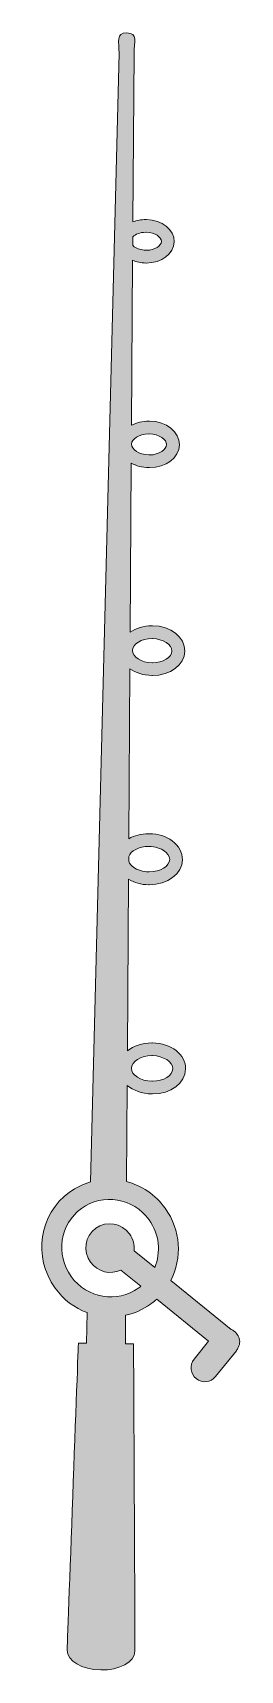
# Model space of a CAD drawing. Header units: inches. Extents: x -1 to 12, y 0 to 102.
import ezdxf

# ---------------------------------------------------------------- set-up
doc = ezdxf.new("R2010")
doc.units = ezdxf.units.IN
doc.header["$MEASUREMENT"] = 0
doc.layers.add('Layer 1', color=7, linetype='Continuous')

msp = doc.modelspace()

# ---------------------------------------------------------------- hatches: boundary and pattern name
at = {"layer": 'Layer 1', "true_color": 0x047c65}
h = msp.add_hatch(color=126, dxfattribs=at)
h.dxf.hatch_style = 2
edge = h.paths.add_edge_path()
edge.add_spline(control_points=[(2.83, 22.18), (2.83, 22.18), (2.78, 20.28), (2.78, 20.28), (2.78, 20.28), (2.28, 20.29), (2.28, 20.29), (2.28, 20.29), (1.58, 1.31), (1.58, 1.23), (1.57, 0.57), (2.5, 0.02), (3.67, 0), (4.84, -0.02), (5.79, 0.5), (5.8, 1.16), (5.81, 1.24), (5.71, 20.24), (5.71, 20.24), (5.71, 20.24), (5.21, 20.24), (5.21, 20.24), (5.21, 20.24), (5.22, 22.01), (5.22, 22.01), (5.77, 22.13), (6.29, 22.36), (6.77, 22.7), (6.91, 22.8), (7.03, 22.91), (7.15, 23.01), (7.15, 23.01), (10.38, 20.4), (10.38, 20.4), (10.38, 20.4), (9.48, 19.28), (9.48, 19.28), (9.18, 18.92), (9.24, 18.37), (9.61, 18.08), (9.97, 17.78), (10.52, 17.84), (10.81, 18.21), (10.81, 18.21), (12.11, 19.81), (12.11, 19.81), (12.16, 19.88), (12.2, 19.94), (12.23, 20.02), (12.35, 20.25), (12.34, 20.52), (12.21, 20.74), (12.16, 20.84), (12.08, 20.94), (11.98, 21.02), (11.92, 21.07), (11.86, 21.11), (11.79, 21.14), (11.79, 21.14), (8.03, 24.17), (8.03, 24.17), (8.74, 25.56), (8.66, 27.3), (7.68, 28.66), (7.06, 29.51), (6.21, 30.06), (5.28, 30.31), (5.28, 30.31), (5.32, 36.28), (5.32, 36.28), (5.69, 35.96), (6.23, 35.76), (6.84, 35.75), (6.84, 35.75), (6.89, 35.75), (6.89, 35.75), (8.03, 35.75), (8.93, 36.43), (8.95, 37.3), (8.96, 38.19), (8.06, 38.9), (6.89, 38.92), (6.89, 38.92), (6.85, 38.92), (6.85, 38.92), (6.24, 38.92), (5.7, 38.73), (5.33, 38.42), (5.33, 38.42), (5.4, 49.07), (5.4, 49.07), (5.75, 48.86), (6.19, 48.74), (6.65, 48.73), (6.65, 48.73), (6.69, 48.73), (6.69, 48.73), (7.83, 48.73), (8.74, 49.41), (8.75, 50.29), (8.76, 50.73), (8.53, 51.16), (8.11, 51.46), (7.73, 51.74), (7.23, 51.9), (6.7, 51.9), (6.7, 51.9), (6.65, 51.9), (6.65, 51.9), (6.18, 51.9), (5.76, 51.79), (5.42, 51.59), (5.42, 51.59), (5.49, 62.14), (5.49, 62.14), (5.84, 61.89), (6.32, 61.73), (6.85, 61.72), (6.85, 61.72), (6.89, 61.72), (6.89, 61.72), (8, 61.72), (8.88, 62.38), (8.9, 63.23), (8.91, 64.1), (8.03, 64.79), (6.9, 64.81), (6.9, 64.81), (6.86, 64.81), (6.86, 64.81), (6.33, 64.81), (5.86, 64.65), (5.5, 64.41), (5.5, 64.41), (5.57, 74.9), (5.57, 74.9), (5.87, 74.73), (6.25, 74.63), (6.66, 74.62), (6.66, 74.62), (6.7, 74.62), (6.7, 74.62), (7.73, 74.62), (8.55, 75.24), (8.56, 76.03), (8.57, 76.84), (7.76, 77.49), (6.71, 77.51), (6.71, 77.51), (6.66, 77.51), (6.66, 77.51), (6.26, 77.51), (5.89, 77.41), (5.58, 77.25), (5.58, 77.25), (5.65, 87.49), (5.65, 87.49), (5.9, 87.39), (6.18, 87.33), (6.47, 87.32), (6.47, 87.32), (6.5, 87.32), (6.5, 87.32), (7.46, 87.32), (8.22, 87.9), (8.24, 88.64), (8.25, 89.4), (7.49, 90.01), (6.51, 90.02), (6.51, 90.02), (6.47, 90.02), (6.47, 90.02), (6.18, 90.02), (5.91, 89.97), (5.67, 89.87), (5.67, 89.87), (5.74, 100.34), (5.74, 100.34), (5.75, 101.03), (5.99, 101.59), (5.29, 101.6), (4.6, 101.61), (4.82, 101.05), (4.81, 100.35), (4.81, 100.35), (3.03, 30.29), (3.03, 30.29), (2.58, 30.16), (2.14, 29.95), (1.73, 29.66), (-0.16, 28.29), (-0.56, 25.62), (0.83, 23.7), (1.35, 22.98), (2.05, 22.46), (2.83, 22.18)], knot_values=[0, 0, 0, 0, 1, 1, 1, 2, 2, 2, 3, 3, 3, 4, 4, 4, 5, 5, 5, 6, 6, 6, 7, 7, 7, 8, 8, 8, 9, 9, 9, 10, 10, 10, 11, 11, 11, 12, 12, 12, 13, 13, 13, 14, 14, 14, 15, 15, 15, 16, 16, 16, 17, 17, 17, 18, 18, 18, 19, 19, 19, 20, 20, 20, 21, 21, 21, 22, 22, 22, 23, 23, 23, 24, 24, 24, 25, 25, 25, 26, 26, 26, 27, 27, 27, 28, 28, 28, 29, 29, 29, 30, 30, 30, 31, 31, 31, 32, 32, 32, 33, 33, 33, 34, 34, 34, 35, 35, 35, 36, 36, 36, 37, 37, 37, 38, 38, 38, 39, 39, 39, 40, 40, 40, 41, 41, 41, 42, 42, 42, 43, 43, 43, 44, 44, 44, 45, 45, 45, 46, 46, 46, 47, 47, 47, 48, 48, 48, 49, 49, 49, 50, 50, 50, 51, 51, 51, 52, 52, 52, 53, 53, 53, 54, 54, 54, 55, 55, 55, 56, 56, 56, 57, 57, 57, 58, 58, 58, 59, 59, 59, 60, 60, 60, 61, 61, 61, 62, 62, 62, 63, 63, 63, 64, 64, 64, 65, 65, 65, 65], degree=3, periodic=1)
edge = h.paths.add_edge_path()
edge.add_spline(control_points=[(6.85, 38.13), (6.85, 38.13), (6.88, 38.13), (6.88, 38.13), (7.56, 38.12), (8.16, 37.74), (8.15, 37.31), (8.15, 36.89), (7.57, 36.54), (6.89, 36.54), (6.89, 36.54), (6.85, 36.54), (6.85, 36.54), (6.15, 36.55), (5.57, 36.92), (5.58, 37.35), (5.58, 37.77), (6.17, 38.13), (6.85, 38.13)], knot_values=[0, 0, 0, 0, 1, 1, 1, 2, 2, 2, 3, 3, 3, 4, 4, 4, 5, 5, 5, 6, 6, 6, 6], degree=3, periodic=1)
edge = h.paths.add_edge_path()
edge.add_spline(control_points=[(6.86, 64.01), (6.86, 64.01), (6.89, 64.01), (6.89, 64.01), (7.54, 64), (8.11, 63.64), (8.1, 63.24), (8.1, 62.85), (7.54, 62.51), (6.89, 62.51), (6.89, 62.51), (6.86, 62.51), (6.86, 62.51), (6.21, 62.52), (5.64, 62.88), (5.65, 63.28), (5.65, 63.68), (6.21, 64.01), (6.86, 64.01)], knot_values=[0, 0, 0, 0, 1, 1, 1, 2, 2, 2, 3, 3, 3, 4, 4, 4, 5, 5, 5, 6, 6, 6, 6], degree=3, periodic=1)
edge = h.paths.add_edge_path()
edge.add_spline(control_points=[(6.66, 76.72), (6.66, 76.72), (6.69, 76.72), (6.69, 76.72), (7.33, 76.7), (7.77, 76.35), (7.77, 76.05), (7.76, 75.75), (7.32, 75.41), (6.7, 75.41), (6.7, 75.41), (6.67, 75.41), (6.67, 75.41), (6.03, 75.42), (5.59, 75.77), (5.59, 76.08), (5.6, 76.38), (6.04, 76.72), (6.66, 76.72)], knot_values=[0, 0, 0, 0, 1, 1, 1, 2, 2, 2, 3, 3, 3, 4, 4, 4, 5, 5, 5, 6, 6, 6, 6], degree=3, periodic=1)
edge = h.paths.add_edge_path()
edge.add_spline(control_points=[(5.66, 88.94), (5.82, 89.1), (6.11, 89.23), (6.47, 89.23), (6.47, 89.23), (6.5, 89.23), (6.5, 89.23), (7.06, 89.22), (7.45, 88.92), (7.44, 88.66), (7.44, 88.4), (7.05, 88.11), (6.5, 88.11), (6.5, 88.11), (6.48, 88.11), (6.48, 88.11), (6.2, 88.12), (5.94, 88.2), (5.76, 88.33), (5.73, 88.35), (5.69, 88.38), (5.66, 88.42), (5.66, 88.42), (5.66, 88.94), (5.66, 88.94)], knot_values=[0, 0, 0, 0, 1, 1, 1, 2, 2, 2, 3, 3, 3, 4, 4, 4, 5, 5, 5, 6, 6, 6, 7, 7, 7, 8, 8, 8, 8], degree=3, periodic=1)
edge = h.paths.add_edge_path()
edge.add_spline(control_points=[(5.41, 50.48), (5.53, 50.83), (6.05, 51.11), (6.65, 51.11), (6.65, 51.11), (6.68, 51.11), (6.68, 51.11), (7.05, 51.11), (7.4, 51), (7.64, 50.82), (7.76, 50.73), (7.96, 50.55), (7.96, 50.3), (7.95, 49.88), (7.37, 49.53), (6.69, 49.53), (6.69, 49.53), (6.66, 49.53), (6.66, 49.53), (6.3, 49.53), (5.95, 49.64), (5.7, 49.82), (5.61, 49.89), (5.46, 50.02), (5.41, 50.19), (5.41, 50.19), (5.41, 50.48), (5.41, 50.48)], knot_values=[0, 0, 0, 0, 1, 1, 1, 2, 2, 2, 3, 3, 3, 4, 4, 4, 5, 5, 5, 6, 6, 6, 7, 7, 7, 8, 8, 8, 9, 9, 9, 9], degree=3, periodic=1)
edge = h.paths.add_edge_path()
edge.add_spline(control_points=[(2.47, 28.64), (3.81, 29.61), (5.69, 29.29), (6.68, 27.94), (7.32, 27.04), (7.42, 25.92), (7.03, 24.98), (7.03, 24.98), (5.75, 26.02), (5.75, 26.02), (5.78, 26.37), (5.69, 26.74), (5.46, 27.06), (4.97, 27.74), (4.03, 27.9), (3.36, 27.41), (2.69, 26.93), (2.55, 25.98), (3.04, 25.3), (3.48, 24.7), (4.28, 24.51), (4.92, 24.82), (4.92, 24.82), (6.16, 23.82), (6.16, 23.82), (6.12, 23.78), (6.08, 23.75), (6.03, 23.72), (4.7, 22.75), (2.81, 23.06), (1.83, 24.42), (0.84, 25.78), (1.13, 27.67), (2.47, 28.64)], knot_values=[0, 0, 0, 0, 1, 1, 1, 2, 2, 2, 3, 3, 3, 4, 4, 4, 5, 5, 5, 6, 6, 6, 7, 7, 7, 8, 8, 8, 9, 9, 9, 10, 10, 10, 11, 11, 11, 11], degree=3, periodic=1)

# ---------------------------------------------------------------- linework, layer by layer
at = {"layer": 'Layer 1', "lineweight": 0}
for points, knots in [([(2.83, 22.18), (2.83, 22.18), (2.78, 20.28), (2.78, 20.28), (2.78, 20.28), (2.28, 20.29), (2.28, 20.29), (2.28, 20.29), (1.58, 1.31), (1.58, 1.23), (1.57, 0.57), (2.5, 0.02), (3.67, 0), (4.84, -0.02), (5.79, 0.5), (5.8, 1.16), (5.81, 1.24), (5.71, 20.24), (5.71, 20.24), (5.71, 20.24), (5.21, 20.24), (5.21, 20.24), (5.21, 20.24), (5.22, 22.01), (5.22, 22.01), (5.77, 22.13), (6.29, 22.36), (6.77, 22.7), (6.91, 22.8), (7.03, 22.91), (7.15, 23.01), (7.15, 23.01), (10.38, 20.4), (10.38, 20.4), (10.38, 20.4), (9.48, 19.28), (9.48, 19.28), (9.18, 18.92), (9.24, 18.37), (9.61, 18.08), (9.97, 17.78), (10.52, 17.84), (10.81, 18.21), (10.81, 18.21), (12.11, 19.81), (12.11, 19.81), (12.16, 19.88), (12.2, 19.94), (12.23, 20.02), (12.35, 20.25), (12.34, 20.52), (12.21, 20.74), (12.16, 20.84), (12.08, 20.94), (11.98, 21.02), (11.92, 21.07), (11.86, 21.11), (11.79, 21.14), (11.79, 21.14), (8.03, 24.17), (8.03, 24.17), (8.74, 25.56), (8.66, 27.3), (7.68, 28.66), (7.06, 29.51), (6.21, 30.06), (5.28, 30.31), (5.28, 30.31), (5.32, 36.28), (5.32, 36.28), (5.69, 35.96), (6.23, 35.76), (6.84, 35.75), (6.84, 35.75), (6.89, 35.75), (6.89, 35.75), (8.03, 35.75), (8.93, 36.43), (8.95, 37.3), (8.96, 38.19), (8.06, 38.9), (6.89, 38.92), (6.89, 38.92), (6.85, 38.92), (6.85, 38.92), (6.24, 38.92), (5.7, 38.73), (5.33, 38.42), (5.33, 38.42), (5.4, 49.07), (5.4, 49.07), (5.75, 48.86), (6.19, 48.74), (6.65, 48.73), (6.65, 48.73), (6.69, 48.73), (6.69, 48.73), (7.83, 48.73), (8.74, 49.41), (8.75, 50.29), (8.76, 50.73), (8.53, 51.16), (8.11, 51.46), (7.73, 51.74), (7.23, 51.9), (6.7, 51.9), (6.7, 51.9), (6.65, 51.9), (6.65, 51.9), (6.18, 51.9), (5.76, 51.79), (5.42, 51.59), (5.42, 51.59), (5.49, 62.14), (5.49, 62.14), (5.84, 61.89), (6.32, 61.73), (6.85, 61.72), (6.85, 61.72), (6.89, 61.72), (6.89, 61.72), (8, 61.72), (8.88, 62.38), (8.9, 63.23), (8.91, 64.1), (8.03, 64.79), (6.9, 64.81), (6.9, 64.81), (6.86, 64.81), (6.86, 64.81), (6.33, 64.81), (5.86, 64.65), (5.5, 64.41), (5.5, 64.41), (5.57, 74.9), (5.57, 74.9), (5.87, 74.73), (6.25, 74.63), (6.66, 74.62), (6.66, 74.62), (6.7, 74.62), (6.7, 74.62), (7.73, 74.62), (8.55, 75.24), (8.56, 76.03), (8.57, 76.84), (7.76, 77.49), (6.71, 77.51), (6.71, 77.51), (6.66, 77.51), (6.66, 77.51), (6.26, 77.51), (5.89, 77.41), (5.58, 77.25), (5.58, 77.25), (5.65, 87.49), (5.65, 87.49), (5.9, 87.39), (6.18, 87.33), (6.47, 87.32), (6.47, 87.32), (6.5, 87.32), (6.5, 87.32), (7.46, 87.32), (8.22, 87.9), (8.24, 88.64), (8.25, 89.4), (7.49, 90.01), (6.51, 90.02), (6.51, 90.02), (6.47, 90.02), (6.47, 90.02), (6.18, 90.02), (5.91, 89.97), (5.67, 89.87), (5.67, 89.87), (5.74, 100.34), (5.74, 100.34), (5.75, 101.03), (5.99, 101.59), (5.29, 101.6), (4.6, 101.61), (4.82, 101.05), (4.81, 100.35), (4.81, 100.35), (3.03, 30.29), (3.03, 30.29), (2.58, 30.16), (2.14, 29.95), (1.73, 29.66), (-0.16, 28.29), (-0.56, 25.62), (0.83, 23.7), (1.35, 22.98), (2.05, 22.46), (2.83, 22.18)], [0, 0, 0, 0, 1, 1, 1, 2, 2, 2, 3, 3, 3, 4, 4, 4, 5, 5, 5, 6, 6, 6, 7, 7, 7, 8, 8, 8, 9, 9, 9, 10, 10, 10, 11, 11, 11, 12, 12, 12, 13, 13, 13, 14, 14, 14, 15, 15, 15, 16, 16, 16, 17, 17, 17, 18, 18, 18, 19, 19, 19, 20, 20, 20, 21, 21, 21, 22, 22, 22, 23, 23, 23, 24, 24, 24, 25, 25, 25, 26, 26, 26, 27, 27, 27, 28, 28, 28, 29, 29, 29, 30, 30, 30, 31, 31, 31, 32, 32, 32, 33, 33, 33, 34, 34, 34, 35, 35, 35, 36, 36, 36, 37, 37, 37, 38, 38, 38, 39, 39, 39, 40, 40, 40, 41, 41, 41, 42, 42, 42, 43, 43, 43, 44, 44, 44, 45, 45, 45, 46, 46, 46, 47, 47, 47, 48, 48, 48, 49, 49, 49, 50, 50, 50, 51, 51, 51, 52, 52, 52, 53, 53, 53, 54, 54, 54, 55, 55, 55, 56, 56, 56, 57, 57, 57, 58, 58, 58, 59, 59, 59, 60, 60, 60, 61, 61, 61, 62, 62, 62, 63, 63, 63, 64, 64, 64, 65, 65, 65, 65]), ([(5.66, 88.94), (5.82, 89.1), (6.11, 89.23), (6.47, 89.23), (6.47, 89.23), (6.5, 89.23), (6.5, 89.23), (7.06, 89.22), (7.45, 88.92), (7.44, 88.66), (7.44, 88.4), (7.05, 88.11), (6.5, 88.11), (6.5, 88.11), (6.48, 88.11), (6.48, 88.11), (6.2, 88.12), (5.94, 88.2), (5.76, 88.33), (5.73, 88.35), (5.69, 88.38), (5.66, 88.42), (5.66, 88.42), (5.66, 88.94), (5.66, 88.94)], [0, 0, 0, 0, 1, 1, 1, 2, 2, 2, 3, 3, 3, 4, 4, 4, 5, 5, 5, 6, 6, 6, 7, 7, 7, 8, 8, 8, 8]), ([(6.66, 76.72), (6.66, 76.72), (6.69, 76.72), (6.69, 76.72), (7.33, 76.7), (7.77, 76.35), (7.77, 76.05), (7.76, 75.75), (7.32, 75.41), (6.7, 75.41), (6.7, 75.41), (6.67, 75.41), (6.67, 75.41), (6.03, 75.42), (5.59, 75.77), (5.59, 76.08), (5.6, 76.38), (6.04, 76.72), (6.66, 76.72)], [0, 0, 0, 0, 1, 1, 1, 2, 2, 2, 3, 3, 3, 4, 4, 4, 5, 5, 5, 6, 6, 6, 6]), ([(6.86, 64.01), (6.86, 64.01), (6.89, 64.01), (6.89, 64.01), (7.54, 64), (8.11, 63.64), (8.1, 63.24), (8.1, 62.85), (7.54, 62.51), (6.89, 62.51), (6.89, 62.51), (6.86, 62.51), (6.86, 62.51), (6.21, 62.52), (5.64, 62.88), (5.65, 63.28), (5.65, 63.68), (6.21, 64.01), (6.86, 64.01)], [0, 0, 0, 0, 1, 1, 1, 2, 2, 2, 3, 3, 3, 4, 4, 4, 5, 5, 5, 6, 6, 6, 6]), ([(5.41, 50.48), (5.53, 50.83), (6.05, 51.11), (6.65, 51.11), (6.65, 51.11), (6.68, 51.11), (6.68, 51.11), (7.05, 51.11), (7.4, 51), (7.64, 50.82), (7.76, 50.73), (7.96, 50.55), (7.96, 50.3), (7.95, 49.88), (7.37, 49.53), (6.69, 49.53), (6.69, 49.53), (6.66, 49.53), (6.66, 49.53), (6.3, 49.53), (5.95, 49.64), (5.7, 49.82), (5.61, 49.89), (5.46, 50.02), (5.41, 50.19), (5.41, 50.19), (5.41, 50.48), (5.41, 50.48)], [0, 0, 0, 0, 1, 1, 1, 2, 2, 2, 3, 3, 3, 4, 4, 4, 5, 5, 5, 6, 6, 6, 7, 7, 7, 8, 8, 8, 9, 9, 9, 9]), ([(6.85, 38.13), (6.85, 38.13), (6.88, 38.13), (6.88, 38.13), (7.56, 38.12), (8.16, 37.74), (8.15, 37.31), (8.15, 36.89), (7.57, 36.54), (6.89, 36.54), (6.89, 36.54), (6.85, 36.54), (6.85, 36.54), (6.15, 36.55), (5.57, 36.92), (5.58, 37.35), (5.58, 37.77), (6.17, 38.13), (6.85, 38.13)], [0, 0, 0, 0, 1, 1, 1, 2, 2, 2, 3, 3, 3, 4, 4, 4, 5, 5, 5, 6, 6, 6, 6]), ([(2.47, 28.64), (3.81, 29.61), (5.69, 29.29), (6.68, 27.94), (7.32, 27.04), (7.42, 25.92), (7.03, 24.98), (7.03, 24.98), (5.75, 26.02), (5.75, 26.02), (5.78, 26.37), (5.69, 26.74), (5.46, 27.06), (4.97, 27.74), (4.03, 27.9), (3.36, 27.41), (2.69, 26.93), (2.55, 25.98), (3.04, 25.3), (3.48, 24.7), (4.28, 24.51), (4.92, 24.82), (4.92, 24.82), (6.16, 23.82), (6.16, 23.82), (6.12, 23.78), (6.08, 23.75), (6.03, 23.72), (4.7, 22.75), (2.81, 23.06), (1.83, 24.42), (0.84, 25.78), (1.13, 27.67), (2.47, 28.64)], [0, 0, 0, 0, 1, 1, 1, 2, 2, 2, 3, 3, 3, 4, 4, 4, 5, 5, 5, 6, 6, 6, 7, 7, 7, 8, 8, 8, 9, 9, 9, 10, 10, 10, 11, 11, 11, 11])]:
    msp.add_open_spline(points, degree=3, knots=knots, dxfattribs=at)

doc.saveas('drawing.dxf')
